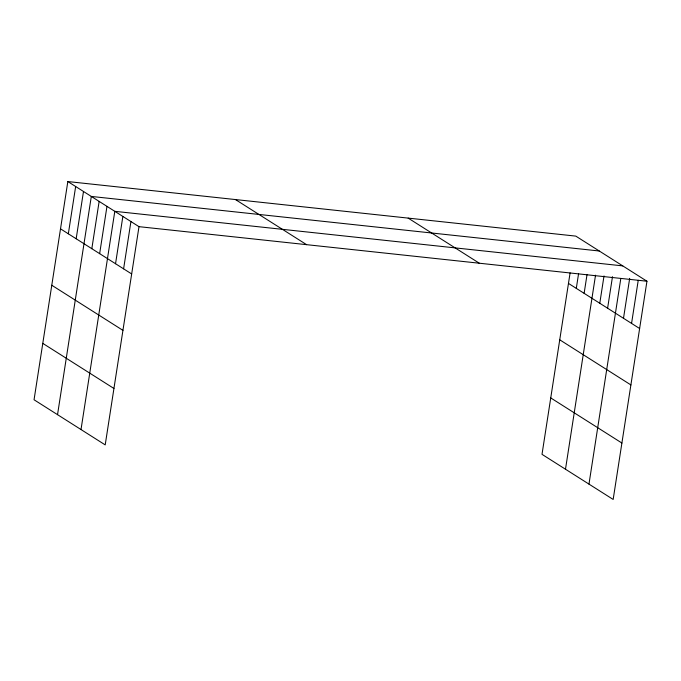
<?xml version="1.0" encoding="UTF-8"?>
<svg xmlns="http://www.w3.org/2000/svg" width="681" height="681" viewBox="0 0 681 681"><rect width="100%" height="100%" fill="white"/><g stroke="black" fill="none" stroke-linecap="round" stroke-linejoin="round"><path stroke-width="1.02" d="M67.836 181.555L34.05 399.773L105.206 444.889L138.992 226.662L67.836 181.555L575.794 236.111L646.95 281.227L613.164 499.445L542.008 454.338L570.099 272.894M68.338 233.804L75.659 186.517M76.17 238.767L83.491 191.48M57.536 414.661L91.314 196.434L599.271 251M91.824 248.693L99.145 201.397M99.647 253.655L106.968 206.36M81.013 429.549L114.8 211.323L622.757 265.888M115.54 263.734L122.861 216.439M123.601 268.842L130.922 221.555M576.296 288.369L578.578 273.651M584.128 293.332L587.056 274.417M565.494 469.226L595.534 275.175M599.782 303.258L604.013 275.933M607.605 308.221L612.491 276.69M588.971 484.114L620.808 278.503M623.498 318.291L629.678 278.359M631.568 323.407L638.233 280.317M138.992 226.662L646.95 281.227M568.473 283.407L639.629 328.523M408.166 218.107L479.322 263.224M559.739 339.81L630.895 384.927M550.742 397.925L621.898 443.042M235.456 199.559L306.62 244.675M60.515 228.842L131.671 273.958M51.782 285.245L122.938 330.362M42.784 343.369L113.94 388.476"/></g></svg>
